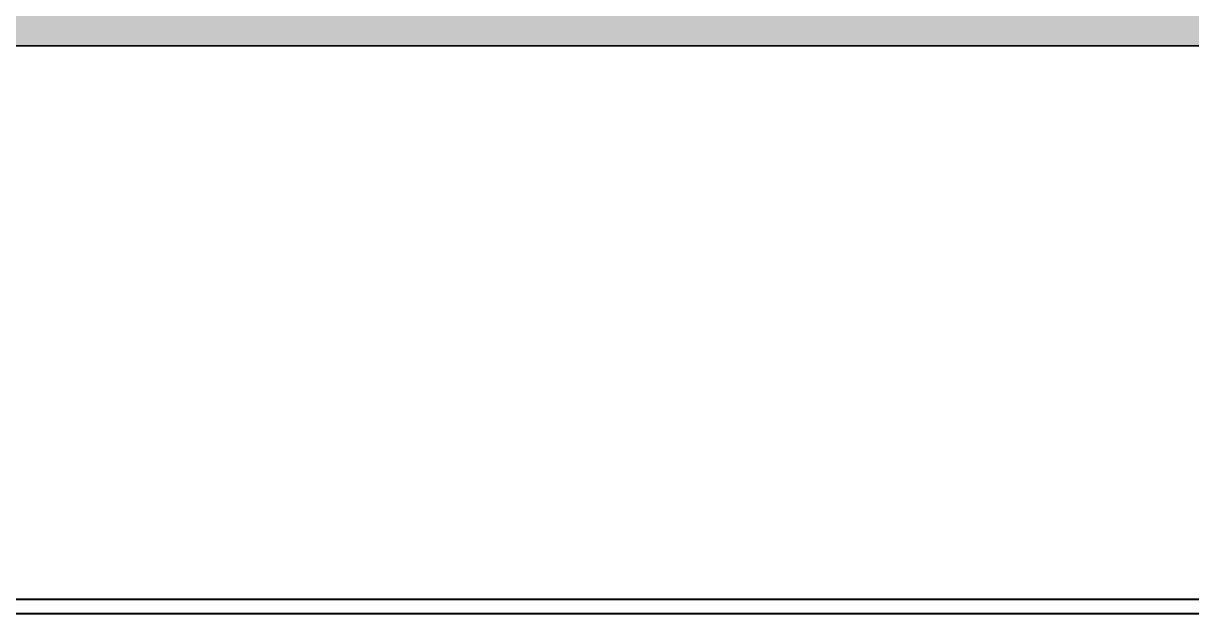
# Model space of a CAD drawing. Header units: millimetres. Extents: x 54215 to 67697, y 23496 to 56611.
# Drawn here: x 55777 to 57001, y 39963 to 40581 of the extents above; entities that cross this region are included whole.
import ezdxf

# ---------------------------------------------------------------- set-up
doc = ezdxf.new("R2010")
doc.units = ezdxf.units.MM
doc.layers.add('no3_duvar kaplama', color=8, linetype='Continuous', lineweight=0)
doc.layers.add('no3_duvar mevcut', color=4, linetype='Continuous', lineweight=35)

msp = doc.modelspace()

# ---------------------------------------------------------------- hatches: boundary and pattern name
at = {"layer": 'no3_duvar kaplama'}
h = msp.add_hatch(dxfattribs=at)
h.set_pattern_fill('JIS_STN_2.5', color=256, scale=3)
h.set_pattern_definition([(45, (43689.048, 19634.885), (-5.3033009, 5.3033009), []), (45, (43694.343, 19634.885), (-5.3033009, 5.3033009), [3.6, -1.5])])
h.paths.add_polyline_path([(57465.888, 41139.963), (57465.888, 41239.963), (55417.539, 41239.963), (55417.539, 40557.963), (57735.614, 40557.963), (57735.614, 40567.963), (57637.388, 40567.963), (57637.388, 40572.963), (57607.388, 40572.963), (57607.388, 40590.463), (57577.388, 40590.463), (57577.388, 40607.963), (56955.888, 40607.963), (56955.888, 40606.963), (56955.888, 40599.463), (55456.888, 40599.463), (55456.888, 41154.463), (55503.388, 41154.463), (55503.388, 41194.463), (55640.054, 41194.463), (55640.054, 41154.463), (55724.054, 41154.463), (55724.054, 41194.463), (55829.054, 41194.463), (55829.054, 41154.463), (55845.054, 41154.463), (55845.054, 41194.463), (55950.054, 41194.463), (55950.054, 41154.463), (55966.054, 41154.463), (55966.054, 41194.463), (56071.054, 41194.463), (56071.054, 41154.463), (56087.054, 41154.463), (56087.054, 41194.463), (56192.054, 41194.463), (56192.054, 41154.463), (56200.054, 41154.463), (56254.554, 41154.463), (56262.554, 41154.463), (56262.554, 41194.463), (56300.554, 41194.463), (56300.554, 41154.463), (56316.554, 41154.463), (56316.554, 41194.463), (56421.554, 41194.463), (56421.554, 41154.463), (56437.554, 41154.463), (56437.554, 41194.463), (56542.554, 41194.463), (56542.554, 41154.463), (56558.554, 41154.463), (56558.554, 41194.463), (56663.554, 41194.463), (56663.554, 41154.463), (56679.554, 41154.463), (56679.554, 41194.463), (56784.554, 41194.463), (56784.554, 41154.463), (56800.554, 41154.463), (56800.554, 41194.463), (56905.554, 41194.463), (56905.554, 41154.463), (56913.554, 41154.463), (56955.888, 41154.463), (56965.888, 41154.463), (56965.888, 41139.963)])

# ---------------------------------------------------------------- linework, layer by layer
at = {"color": 252, "const_width": 2.135}
for points in [[(58565.906, 39963.802), (55076.183, 39963.802), (55076.183, 41763.802), (58565.906, 41763.802), (58565.906, 40624.753, -0.41421356), (58540.819, 40599.667), (58162.013, 40599.667, 0.41421356), (58151.978, 40589.632), (58151.978, 40345.795, 0.41421356), (58162.013, 40335.76), (58540.819, 40335.76, -0.41421356), (58565.906, 40310.674), (58565.906, 39963.802)], [(58550.854, 40624.753, -0.41421356), (58540.819, 40614.719), (58162.013, 40614.719, 0.41421356), (58136.926, 40589.632), (58136.926, 40345.795, 0.41421356), (58162.013, 40320.708), (58540.819, 40320.708, -0.41421356), (58550.854, 40310.674), (58550.854, 39978.854), (55091.235, 39978.854), (55091.235, 41748.75), (58550.854, 41748.75), (58550.854, 40624.753)]]:
    msp.add_lwpolyline(points, format="xyb", dxfattribs=at)
at = {"layer": 'no3_duvar mevcut'}
msp.add_line((57735.614, 40557.963), (55417.539, 40557.963), dxfattribs=at)

doc.saveas('drawing.dxf')
